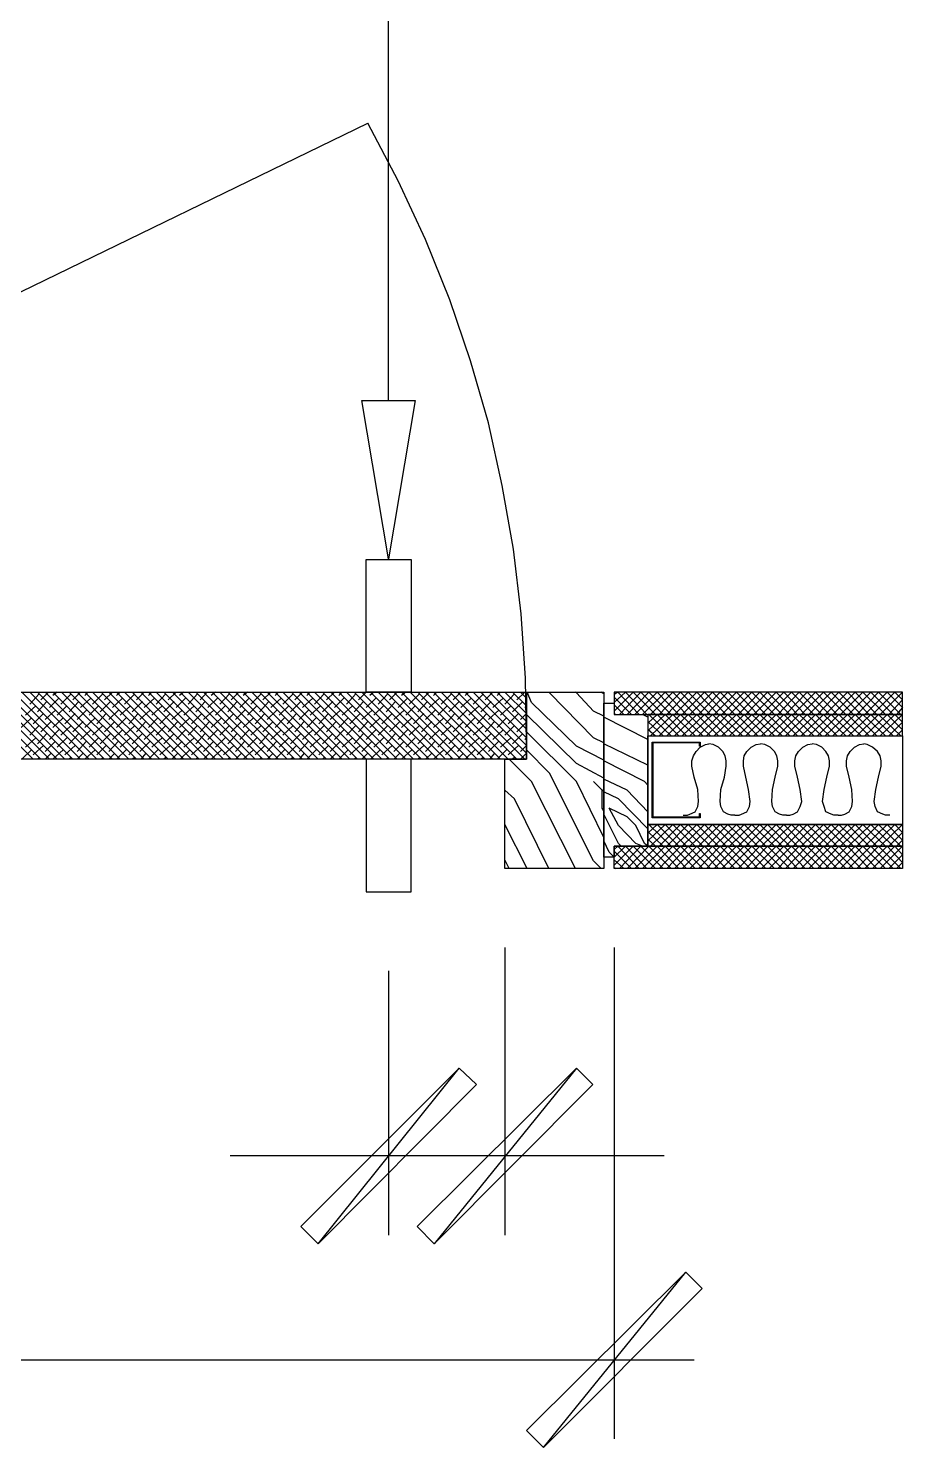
# Model space of a CAD drawing. Header units: millimetres. Extents: x 10 to 831, y 7 to 587.
# Drawn here: x 563.62 to 574.37, y 429.72 to 447.18 of the extents above; entities that cross this region are included whole.
import ezdxf

# ---------------------------------------------------------------- set-up
doc = ezdxf.new("R2010")
doc.units = ezdxf.units.MM
doc.layers.get('0').update_dxf_attribs({"linetype": 'CONTINUOUS'})

msp = doc.modelspace()

# ---------------------------------------------------------------- linework, layer by layer
at = {"color": 0}
for p, q in [((568.053, 442.602), (568.053, 449.375)), ((568.053, 440.655), (567.725, 442.602)), ((568.053, 440.655), (567.725, 442.602)), ((567.725, 442.602), (568.381, 442.602)), ((568.381, 442.602), (568.053, 440.655)), ((568.381, 442.602), (568.053, 440.655)), ((567.778, 439.014), (567.778, 440.644)), ((567.778, 440.644), (568.329, 440.644)), ((568.329, 440.644), (568.329, 439.014)), ((552.549, 439.014), (569.747, 439.014)), ((568.329, 439.014), (567.778, 439.014)), ((569.747, 439.014), (569.747, 438.189)), ((569.747, 438.189), (569.747, 439.014)), ((569.747, 439.014), (570.699, 439.014)), ((570.699, 439.014), (570.699, 438.887)), ((574.372, 439.014), (570.826, 439.014)), ((570.826, 439.014), (570.826, 438.739)), ((574.372, 438.739), (574.372, 439.014)), ((570.699, 438.887), (570.699, 436.972)), ((570.699, 436.982), (570.699, 438.877)), ((570.699, 438.877), (570.826, 438.877)), ((570.826, 438.877), (570.826, 438.739)), ((570.826, 438.739), (571.239, 438.739)), ((570.826, 438.739), (574.372, 438.739)), ((571.239, 438.739), (571.239, 437.12)), ((574.372, 438.739), (571.239, 438.739)), ((571.239, 438.739), (571.239, 438.475)), ((574.372, 438.475), (574.372, 438.739)), ((571.239, 437.384), (571.239, 438.475)), ((571.239, 438.475), (574.372, 438.475)), ((571.239, 438.475), (574.372, 438.475)), ((574.372, 438.475), (574.372, 437.384)), ((571.292, 437.469), (571.292, 438.4)), ((571.292, 438.4), (571.885, 438.4)), ((571.874, 438.39), (571.302, 438.39)), ((571.302, 438.39), (571.302, 437.48)), ((571.832, 438.284), (571.885, 438.337)), ((571.874, 438.348), (571.874, 438.39)), ((571.885, 438.348), (571.874, 438.348)), ((571.885, 438.4), (571.885, 438.39)), ((571.885, 438.39), (571.885, 438.348)), ((571.885, 438.337), (571.948, 438.369)), ((571.948, 438.369), (571.99, 438.379)), ((572.043, 438.369), (571.99, 438.379)), ((572.107, 438.337), (572.043, 438.369)), ((572.16, 438.284), (572.107, 438.337)), ((572.456, 438.284), (572.509, 438.337)), ((572.509, 438.337), (572.572, 438.369)), ((572.572, 438.369), (572.625, 438.379)), ((572.678, 438.369), (572.625, 438.379)), ((572.742, 438.337), (572.678, 438.369)), ((572.795, 438.284), (572.742, 438.337)), ((573.091, 438.284), (573.144, 438.337)), ((573.144, 438.337), (573.207, 438.369)), ((573.207, 438.369), (573.26, 438.379)), ((573.313, 438.369), (573.26, 438.379)), ((573.377, 438.337), (573.313, 438.369)), ((573.43, 438.284), (573.377, 438.337)), ((573.726, 438.284), (573.779, 438.337)), ((573.779, 438.337), (573.842, 438.369)), ((573.842, 438.369), (573.895, 438.379)), ((573.938, 438.369), (573.895, 438.379)), ((574.001, 438.337), (573.938, 438.369)), ((574.065, 438.284), (574.001, 438.337)), ((569.747, 438.189), (552.549, 438.189)), ((568.329, 438.189), (567.778, 438.189)), ((567.778, 438.189), (567.778, 436.559)), ((568.329, 436.559), (568.329, 438.189)), ((569.482, 438.189), (569.747, 438.189)), ((569.482, 436.845), (569.482, 438.189)), ((571.779, 438.168), (571.8, 438.231)), ((571.779, 438.104), (571.779, 438.168)), ((571.8, 438.231), (571.832, 438.284)), ((572.191, 438.231), (572.16, 438.284)), ((572.202, 438.168), (572.191, 438.231)), ((572.202, 438.104), (572.202, 438.168)), ((572.414, 438.168), (572.424, 438.231)), ((572.414, 438.104), (572.414, 438.168)), ((572.424, 438.231), (572.456, 438.284)), ((572.826, 438.231), (572.795, 438.284)), ((572.837, 438.168), (572.826, 438.231)), ((572.837, 438.104), (572.837, 438.168)), ((573.049, 438.168), (573.059, 438.231)), ((573.049, 438.104), (573.049, 438.168)), ((573.059, 438.231), (573.091, 438.284)), ((573.461, 438.231), (573.43, 438.284)), ((573.472, 438.168), (573.461, 438.231)), ((573.472, 438.104), (573.472, 438.168)), ((573.684, 438.168), (573.694, 438.231)), ((573.684, 438.104), (573.684, 438.168)), ((573.694, 438.231), (573.726, 438.284)), ((574.096, 438.231), (574.065, 438.284)), ((574.107, 438.168), (574.096, 438.231)), ((574.107, 438.104), (574.107, 438.168)), ((571.81, 437.967), (571.779, 438.104)), ((571.853, 437.818), (571.81, 437.967)), ((572.139, 437.818), (572.181, 437.967)), ((572.181, 437.967), (572.202, 438.104)), ((572.445, 437.967), (572.414, 438.104)), ((572.477, 437.818), (572.445, 437.967)), ((572.774, 437.818), (572.805, 437.967)), ((572.805, 437.967), (572.837, 438.104)), ((573.08, 437.967), (573.049, 438.104)), ((573.112, 437.818), (573.08, 437.967)), ((573.409, 437.818), (573.44, 437.967)), ((573.44, 437.967), (573.472, 438.104)), ((573.715, 437.967), (573.684, 438.104)), ((573.747, 437.818), (573.715, 437.967)), ((574.044, 437.818), (574.075, 437.967)), ((574.075, 437.967), (574.107, 438.104)), ((571.863, 437.67), (571.853, 437.818)), ((572.128, 437.67), (572.139, 437.818)), ((572.498, 437.67), (572.477, 437.818)), ((572.763, 437.67), (572.774, 437.818)), ((573.133, 437.67), (573.112, 437.818)), ((573.387, 437.67), (573.409, 437.818)), ((573.758, 437.67), (573.747, 437.818)), ((574.022, 437.67), (574.044, 437.818)), ((571.821, 437.543), (571.853, 437.607)), ((571.853, 437.607), (571.863, 437.67)), ((572.139, 437.607), (572.128, 437.67)), ((572.17, 437.543), (572.139, 437.607)), ((572.456, 437.543), (572.488, 437.607)), ((572.488, 437.607), (572.498, 437.67)), ((572.774, 437.607), (572.763, 437.67)), ((572.805, 437.543), (572.774, 437.607)), ((573.08, 437.543), (573.112, 437.607)), ((573.112, 437.607), (573.133, 437.67)), ((573.409, 437.607), (573.387, 437.67)), ((573.43, 437.543), (573.409, 437.607)), ((573.715, 437.543), (573.747, 437.607)), ((573.747, 437.607), (573.758, 437.67)), ((574.033, 437.607), (574.022, 437.67)), ((574.065, 437.543), (574.033, 437.607)), ((571.885, 437.469), (571.292, 437.469)), ((571.302, 437.48), (571.874, 437.48)), ((571.673, 437.501), (571.726, 437.501)), ((571.726, 437.501), (571.758, 437.511)), ((571.758, 437.511), (571.821, 437.543)), ((571.874, 437.48), (571.874, 437.522)), ((571.874, 437.522), (571.885, 437.522)), ((571.885, 437.522), (571.885, 437.48)), ((571.885, 437.48), (571.885, 437.469)), ((572.223, 437.511), (572.17, 437.543)), ((572.266, 437.501), (572.223, 437.511)), ((572.308, 437.501), (572.266, 437.501)), ((572.308, 437.501), (572.361, 437.501)), ((572.361, 437.501), (572.393, 437.511)), ((572.393, 437.511), (572.456, 437.543)), ((572.858, 437.511), (572.805, 437.543)), ((572.901, 437.501), (572.858, 437.511)), ((572.943, 437.501), (572.901, 437.501)), ((572.943, 437.501), (572.985, 437.501)), ((572.985, 437.501), (573.028, 437.511)), ((573.028, 437.511), (573.08, 437.543)), ((573.493, 437.511), (573.43, 437.543)), ((573.525, 437.501), (573.493, 437.511)), ((573.578, 437.501), (573.525, 437.501)), ((573.578, 437.501), (573.62, 437.501)), ((573.62, 437.501), (573.663, 437.511)), ((573.663, 437.511), (573.715, 437.543)), ((574.128, 437.511), (574.065, 437.543)), ((574.16, 437.501), (574.128, 437.511)), ((574.213, 437.501), (574.16, 437.501)), ((574.372, 437.384), (571.239, 437.384)), ((571.239, 437.12), (571.239, 437.384)), ((571.239, 437.384), (574.372, 437.384)), ((574.372, 437.384), (574.372, 437.12)), ((571.239, 437.12), (570.826, 437.12)), ((570.826, 437.12), (570.826, 436.982)), ((570.826, 436.845), (570.826, 437.12)), ((570.826, 437.12), (574.372, 437.12)), ((574.372, 437.12), (571.239, 437.12)), ((574.372, 437.12), (574.372, 436.845)), ((570.826, 436.982), (570.699, 436.982)), ((570.699, 436.972), (570.699, 436.845)), ((570.699, 436.845), (569.482, 436.845)), ((574.372, 436.845), (570.826, 436.845)), ((567.778, 436.559), (568.329, 436.559)), ((569.482, 435.871), (569.482, 432.336)), ((570.826, 435.871), (570.826, 429.828)), ((568.053, 435.585), (568.053, 432.336)), ((568.921, 434.389), (566.974, 432.442)), ((568.921, 434.389), (566.974, 432.442)), ((567.186, 432.23), (568.921, 434.389)), ((567.186, 432.23), (568.921, 434.389)), ((567.186, 432.23), (568.921, 434.389)), ((567.186, 432.23), (568.921, 434.389)), ((568.403, 432.442), (570.361, 434.389)), ((570.361, 434.389), (568.614, 432.23)), ((570.361, 434.389), (568.614, 432.23)), ((570.361, 434.389), (568.614, 432.23)), ((570.361, 434.389), (568.614, 432.23)), ((568.921, 434.389), (569.133, 434.188)), ((568.921, 434.389), (569.133, 434.188)), ((570.562, 434.188), (570.361, 434.389)), ((570.562, 434.188), (570.361, 434.389)), ((569.133, 434.188), (567.186, 432.23)), ((568.614, 432.23), (570.562, 434.188)), ((568.614, 432.23), (570.562, 434.188)), ((568.053, 433.31), (566.106, 433.31)), ((571.44, 433.31), (568.053, 433.31)), ((566.974, 432.442), (567.186, 432.23)), ((566.974, 432.442), (567.186, 432.23)), ((568.614, 432.23), (568.403, 432.442)), ((568.614, 432.23), (568.403, 432.442)), ((571.705, 431.881), (569.747, 429.934)), ((571.705, 431.881), (569.747, 429.934)), ((569.958, 429.722), (571.705, 431.881)), ((569.958, 429.722), (571.705, 431.881)), ((569.958, 429.722), (571.705, 431.881)), ((569.958, 429.722), (571.705, 431.881)), ((571.705, 431.881), (571.906, 431.68)), ((571.705, 431.881), (571.906, 431.68)), ((571.906, 431.68), (569.958, 429.722)), ((550.358, 430.802), (571.81, 430.802)), ((569.747, 429.934), (569.958, 429.722)), ((569.747, 429.934), (569.958, 429.722))]:
    msp.add_line(p, q, dxfattribs=at)
at = {"color": 9}
for p, q in [((552.549, 438.602), (567.799, 446.01)), ((568.17, 445.301), (567.799, 446.01)), ((568.508, 444.581), (568.17, 445.301)), ((568.805, 443.84), (568.508, 444.581)), ((569.059, 443.089), (568.805, 443.84)), ((569.281, 442.327), (569.059, 443.089)), ((569.45, 441.554), (569.281, 442.327)), ((569.588, 440.771), (569.45, 441.554)), ((569.683, 439.977), (569.588, 440.771)), ((569.736, 439.184), (569.683, 439.977)), ((569.747, 438.39), (569.736, 439.184)), ((562.857, 439.014), (563.682, 438.189)), ((562.952, 439.014), (563.778, 438.189)), ((563.058, 439.014), (563.884, 438.189)), ((563.153, 439.014), (563.979, 438.189)), ((563.249, 439.014), (564.074, 438.189)), ((563.344, 439.014), (564.169, 438.189)), ((563.439, 439.014), (564.265, 438.189)), ((563.545, 439.014), (564.37, 438.189)), ((563.64, 439.014), (564.466, 438.189)), ((563.735, 439.014), (564.561, 438.189)), ((563.873, 439.014), (563.778, 438.919)), ((563.831, 439.014), (564.656, 438.189)), ((563.926, 439.014), (564.751, 438.189)), ((563.979, 439.014), (563.926, 438.972)), ((564.032, 439.014), (564.857, 438.189)), ((564.127, 439.014), (564.952, 438.189)), ((564.265, 439.014), (564.169, 438.919)), ((564.222, 439.014), (565.048, 438.189)), ((564.317, 439.014), (565.143, 438.189)), ((564.36, 439.014), (564.317, 438.972)), ((564.413, 439.014), (565.238, 438.189)), ((564.519, 439.014), (565.344, 438.189)), ((564.656, 439.014), (564.561, 438.919)), ((564.614, 439.014), (565.439, 438.189)), ((564.709, 439.014), (565.535, 438.189)), ((564.751, 439.014), (564.709, 438.972)), ((564.804, 439.014), (565.63, 438.189)), ((564.9, 439.014), (565.725, 438.189)), ((565.048, 439.014), (564.952, 438.919)), ((565.005, 439.014), (565.831, 438.189)), ((565.101, 439.014), (565.926, 438.189)), ((565.143, 439.014), (565.101, 438.972)), ((565.196, 439.014), (566.021, 438.189)), ((565.291, 439.014), (566.117, 438.189)), ((565.439, 439.014), (565.344, 438.919)), ((565.397, 439.014), (566.212, 438.189)), ((565.535, 439.014), (565.482, 438.972)), ((565.492, 439.014), (566.318, 438.189)), ((565.587, 439.014), (566.413, 438.189)), ((565.683, 439.014), (566.508, 438.189)), ((565.82, 439.014), (565.736, 438.919)), ((565.778, 439.014), (566.603, 438.189)), ((565.926, 439.014), (565.873, 438.972)), ((565.884, 439.014), (566.699, 438.189)), ((565.979, 439.014), (566.805, 438.189)), ((566.074, 439.014), (566.9, 438.189)), ((566.212, 439.014), (566.117, 438.919)), ((566.17, 439.014), (566.995, 438.189)), ((566.265, 439.014), (567.09, 438.189)), ((566.318, 439.014), (566.265, 438.972)), ((566.371, 439.014), (567.186, 438.189)), ((566.466, 439.014), (567.291, 438.189)), ((566.603, 439.014), (566.508, 438.919)), ((566.561, 439.014), (567.387, 438.189)), ((566.656, 439.014), (567.482, 438.189)), ((566.699, 439.014), (566.656, 438.972)), ((566.752, 439.014), (567.577, 438.189)), ((566.857, 439.014), (567.672, 438.189)), ((566.995, 439.014), (566.9, 438.919)), ((566.953, 439.014), (567.778, 438.189)), ((567.048, 439.014), (567.873, 438.189)), ((567.09, 439.014), (567.048, 438.972)), ((567.143, 439.014), (567.969, 438.189)), ((567.238, 439.014), (568.064, 438.189)), ((567.387, 439.014), (567.291, 438.919)), ((567.344, 439.014), (568.159, 438.189)), ((567.44, 439.014), (568.265, 438.189)), ((567.482, 439.014), (567.44, 438.972)), ((567.535, 439.014), (568.36, 438.189)), ((567.63, 439.014), (568.456, 438.189)), ((567.778, 439.014), (567.683, 438.919)), ((567.725, 439.014), (568.551, 438.189)), ((567.873, 439.014), (567.821, 438.972)), ((567.831, 439.014), (568.657, 438.189)), ((567.926, 439.014), (568.752, 438.189)), ((568.022, 439.014), (568.847, 438.189)), ((568.159, 439.014), (568.064, 438.919)), ((568.117, 439.014), (568.942, 438.189)), ((568.212, 439.014), (569.038, 438.189)), ((568.265, 439.014), (568.212, 438.972)), ((568.318, 439.014), (569.143, 438.189)), ((568.413, 439.014), (569.239, 438.189)), ((568.551, 439.014), (568.456, 438.919)), ((568.508, 439.014), (569.334, 438.189)), ((568.604, 439.014), (569.429, 438.189)), ((568.646, 439.014), (568.604, 438.972)), ((568.699, 439.014), (569.524, 438.189)), ((568.805, 439.014), (569.63, 438.189)), ((568.942, 439.014), (568.847, 438.919)), ((568.9, 439.014), (569.726, 438.189)), ((568.995, 439.014), (569.747, 438.263)), ((569.038, 439.014), (568.995, 438.972)), ((569.091, 439.014), (569.747, 438.358)), ((569.186, 439.014), (569.747, 438.453)), ((569.334, 439.014), (569.239, 438.919)), ((569.292, 439.014), (569.747, 438.559)), ((569.387, 439.014), (569.747, 438.654)), ((569.429, 439.014), (569.387, 438.972)), ((569.482, 439.014), (569.747, 438.75)), ((569.577, 439.014), (569.747, 438.845)), ((569.726, 439.014), (569.63, 438.919)), ((569.673, 439.014), (569.747, 438.94)), ((569.81, 438.887), (569.757, 439.014)), ((570.032, 439.004), (570.022, 439.014)), ((570.572, 438.453), (570.032, 439.004)), ((570.361, 439.004), (570.35, 439.014)), ((570.572, 438.781), (570.361, 439.004)), ((570.678, 439.004), (570.667, 439.014)), ((570.699, 438.993), (570.678, 439.004)), ((571.059, 439.014), (570.826, 438.781)), ((570.964, 439.014), (570.826, 438.887)), ((570.869, 439.014), (570.826, 438.983)), ((570.869, 439.014), (571.133, 438.739)), ((571.154, 439.014), (570.89, 438.739)), ((570.964, 439.014), (571.228, 438.739)), ((571.25, 439.014), (570.985, 438.739)), ((571.059, 439.014), (571.334, 438.739)), ((571.355, 439.014), (571.08, 438.739)), ((571.154, 439.014), (571.429, 438.739)), ((571.451, 439.014), (571.175, 438.739)), ((571.25, 439.014), (571.525, 438.739)), ((571.546, 439.014), (571.271, 438.739)), ((571.355, 439.014), (571.62, 438.739)), ((571.641, 439.014), (571.377, 438.739)), ((571.451, 439.014), (571.715, 438.739)), ((571.736, 439.014), (571.472, 438.739)), ((571.546, 439.014), (571.821, 438.739)), ((571.842, 439.014), (571.567, 438.739)), ((571.641, 439.014), (571.916, 438.739)), ((571.937, 439.014), (571.662, 438.739)), ((571.736, 439.014), (572.012, 438.739)), ((572.033, 439.014), (571.758, 438.739)), ((571.842, 439.014), (572.107, 438.739)), ((572.128, 439.014), (571.863, 438.739)), ((571.937, 439.014), (572.202, 438.739)), ((572.223, 439.014), (571.959, 438.739)), ((572.033, 439.014), (572.308, 438.739)), ((572.329, 439.014), (572.054, 438.739)), ((572.128, 439.014), (572.403, 438.739)), ((572.424, 439.014), (572.149, 438.739)), ((572.223, 439.014), (572.498, 438.739)), ((572.52, 439.014), (572.244, 438.739)), ((572.329, 439.014), (572.594, 438.739)), ((572.615, 439.014), (572.35, 438.739)), ((572.424, 439.014), (572.689, 438.739)), ((572.71, 439.014), (572.445, 438.739)), ((572.52, 439.014), (572.795, 438.739)), ((572.816, 439.014), (572.541, 438.739)), ((572.615, 439.014), (572.89, 438.739)), ((572.911, 439.014), (572.636, 438.739)), ((572.71, 439.014), (572.985, 438.739)), ((573.006, 439.014), (572.731, 438.739)), ((572.816, 439.014), (573.08, 438.739)), ((573.102, 439.014), (572.837, 438.739)), ((572.911, 439.014), (573.176, 438.739)), ((573.197, 439.014), (572.932, 438.739)), ((573.006, 439.014), (573.282, 438.739)), ((573.303, 439.014), (573.028, 438.739)), ((573.102, 439.014), (573.377, 438.739)), ((573.398, 439.014), (573.123, 438.739)), ((573.197, 439.014), (573.472, 438.739)), ((573.493, 439.014), (573.218, 438.739)), ((573.303, 439.014), (573.567, 438.739)), ((573.588, 439.014), (573.324, 438.739)), ((573.398, 439.014), (573.673, 438.739)), ((573.694, 439.014), (573.419, 438.739)), ((573.493, 439.014), (573.768, 438.739)), ((573.79, 439.014), (573.514, 438.739)), ((573.588, 439.014), (573.864, 438.739)), ((573.885, 439.014), (573.61, 438.739)), ((573.694, 439.014), (573.959, 438.739)), ((573.98, 439.014), (573.705, 438.739)), ((573.79, 439.014), (574.054, 438.739)), ((574.075, 439.014), (573.811, 438.739)), ((573.885, 439.014), (574.16, 438.739)), ((574.181, 439.014), (573.906, 438.739)), ((573.98, 439.014), (574.255, 438.739)), ((574.276, 439.014), (574.001, 438.739)), ((574.075, 439.014), (574.35, 438.739)), ((574.372, 439.014), (574.096, 438.739)), ((574.181, 439.014), (574.372, 438.824)), ((574.276, 439.014), (574.372, 438.919)), ((563.714, 438.845), (563.587, 438.729)), ((563.757, 438.993), (563.64, 438.866)), ((563.852, 438.898), (563.735, 438.771)), ((564, 438.94), (563.884, 438.824)), ((564.095, 438.845), (563.979, 438.729)), ((564.148, 438.993), (564.021, 438.866)), ((564.243, 438.898), (564.127, 438.771)), ((564.392, 438.94), (564.265, 438.824)), ((564.487, 438.845), (564.37, 438.729)), ((564.54, 438.993), (564.413, 438.866)), ((564.635, 438.898), (564.508, 438.771)), ((564.783, 438.94), (564.656, 438.824)), ((564.878, 438.845), (564.751, 438.729)), ((564.931, 438.993), (564.804, 438.866)), ((565.027, 438.898), (564.9, 438.771)), ((565.175, 438.94), (565.048, 438.824)), ((565.27, 438.845), (565.143, 438.729)), ((565.312, 438.993), (565.196, 438.866)), ((565.418, 438.898), (565.291, 438.771)), ((565.556, 438.94), (565.439, 438.824)), ((565.662, 438.845), (565.535, 438.729)), ((565.704, 438.993), (565.587, 438.866)), ((565.799, 438.898), (565.683, 438.771)), ((565.947, 438.94), (565.831, 438.824)), ((566.043, 438.845), (565.926, 438.729)), ((566.095, 438.993), (565.979, 438.866)), ((566.191, 438.898), (566.074, 438.771)), ((566.339, 438.94), (566.222, 438.824)), ((566.434, 438.845), (566.318, 438.729)), ((566.487, 438.993), (566.36, 438.866)), ((566.582, 438.898), (566.466, 438.771)), ((566.73, 438.94), (566.603, 438.824)), ((566.826, 438.845), (566.709, 438.729)), ((566.879, 438.993), (566.752, 438.866)), ((566.974, 438.898), (566.847, 438.771)), ((567.122, 438.94), (566.995, 438.824)), ((567.217, 438.845), (567.09, 438.729)), ((567.26, 438.993), (567.143, 438.866)), ((567.365, 438.898), (567.238, 438.771)), ((567.503, 438.94), (567.387, 438.824)), ((567.609, 438.845), (567.482, 438.729)), ((567.651, 438.993), (567.535, 438.866)), ((567.746, 438.898), (567.63, 438.771)), ((567.895, 438.94), (567.778, 438.824)), ((567.99, 438.845), (567.873, 438.729)), ((568.043, 438.993), (567.926, 438.866)), ((568.138, 438.898), (568.022, 438.771)), ((568.286, 438.94), (568.17, 438.824)), ((568.381, 438.845), (568.265, 438.729)), ((568.434, 438.993), (568.307, 438.866)), ((568.53, 438.898), (568.413, 438.771)), ((568.678, 438.94), (568.551, 438.824)), ((568.773, 438.845), (568.657, 438.729)), ((568.826, 438.993), (568.699, 438.866)), ((568.921, 438.898), (568.794, 438.771)), ((569.069, 438.94), (568.942, 438.824)), ((569.165, 438.845), (569.038, 438.729)), ((569.218, 438.993), (569.091, 438.866)), ((569.313, 438.898), (569.186, 438.771)), ((569.461, 438.94), (569.334, 438.824)), ((569.556, 438.845), (569.429, 438.729)), ((569.599, 438.993), (569.482, 438.866)), ((569.704, 438.898), (569.577, 438.771)), ((569.747, 438.845), (569.726, 438.824)), ((570.361, 438.348), (569.81, 438.887)), ((570.826, 438.951), (571.038, 438.739)), ((570.826, 438.856), (570.943, 438.739)), ((574.372, 438.919), (574.202, 438.739)), ((574.372, 438.824), (574.298, 438.739)), ((563.661, 438.697), (563.534, 438.58)), ((563.809, 438.75), (563.682, 438.623)), ((563.905, 438.654), (563.778, 438.527)), ((563.958, 438.792), (563.831, 438.676)), ((564.053, 438.697), (563.926, 438.58)), ((564.201, 438.75), (564.074, 438.623)), ((564.296, 438.654), (564.169, 438.527)), ((564.339, 438.792), (564.222, 438.676)), ((564.444, 438.697), (564.317, 438.58)), ((564.582, 438.75), (564.466, 438.623)), ((564.688, 438.654), (564.561, 438.527)), ((564.73, 438.792), (564.614, 438.676)), ((564.825, 438.697), (564.709, 438.58)), ((564.974, 438.75), (564.857, 438.623)), ((565.069, 438.654), (564.952, 438.527)), ((565.122, 438.792), (564.995, 438.676)), ((565.217, 438.697), (565.101, 438.58)), ((565.365, 438.75), (565.238, 438.623)), ((565.46, 438.654), (565.344, 438.527)), ((565.513, 438.792), (565.386, 438.676)), ((565.609, 438.697), (565.482, 438.58)), ((565.757, 438.75), (565.63, 438.623)), ((565.852, 438.654), (565.736, 438.527)), ((565.905, 438.792), (565.778, 438.676)), ((566, 438.697), (565.873, 438.58)), ((566.148, 438.75), (566.021, 438.623)), ((566.244, 438.654), (566.117, 438.527)), ((566.286, 438.792), (566.17, 438.676)), ((566.392, 438.697), (566.265, 438.58)), ((566.529, 438.75), (566.413, 438.623)), ((566.635, 438.654), (566.508, 438.527)), ((566.678, 438.792), (566.561, 438.676)), ((566.773, 438.697), (566.656, 438.58)), ((566.921, 438.75), (566.805, 438.623)), ((567.016, 438.654), (566.9, 438.527)), ((567.069, 438.792), (566.953, 438.676)), ((567.164, 438.697), (567.048, 438.58)), ((567.313, 438.75), (567.196, 438.623)), ((567.408, 438.654), (567.291, 438.527)), ((567.461, 438.792), (567.334, 438.676)), ((567.556, 438.697), (567.44, 438.58)), ((567.704, 438.75), (567.577, 438.623)), ((567.799, 438.654), (567.683, 438.527)), ((567.852, 438.792), (567.725, 438.676)), ((567.948, 438.697), (567.821, 438.58)), ((568.096, 438.75), (567.969, 438.623)), ((568.191, 438.654), (568.064, 438.527)), ((568.244, 438.792), (568.117, 438.676)), ((568.339, 438.697), (568.212, 438.58)), ((568.487, 438.75), (568.36, 438.623)), ((568.583, 438.654), (568.456, 438.527)), ((568.625, 438.792), (568.508, 438.676)), ((568.731, 438.697), (568.604, 438.58)), ((568.868, 438.75), (568.752, 438.623)), ((568.974, 438.654), (568.847, 438.527)), ((569.016, 438.792), (568.9, 438.676)), ((569.112, 438.697), (568.995, 438.58)), ((569.26, 438.75), (569.143, 438.623)), ((569.355, 438.654), (569.239, 438.527)), ((569.408, 438.792), (569.281, 438.676)), ((569.503, 438.697), (569.387, 438.58)), ((569.651, 438.75), (569.524, 438.623)), ((569.747, 438.75), (569.673, 438.676)), ((570.361, 438.136), (569.747, 438.739)), ((570.699, 438.718), (570.572, 438.781)), ((571.239, 438.432), (570.699, 438.707)), ((570.826, 438.75), (570.847, 438.739)), ((571.239, 438.707), (571.175, 438.739)), ((571.451, 438.739), (571.239, 438.538)), ((571.355, 438.739), (571.239, 438.633)), ((571.25, 438.739), (571.239, 438.729)), ((571.239, 438.654), (571.429, 438.475)), ((571.25, 438.739), (571.525, 438.475)), ((571.546, 438.739), (571.271, 438.475)), ((571.355, 438.739), (571.62, 438.475)), ((571.641, 438.739), (571.377, 438.475)), ((571.451, 438.739), (571.715, 438.475)), ((571.736, 438.739), (571.472, 438.475)), ((571.546, 438.739), (571.821, 438.475)), ((571.842, 438.739), (571.567, 438.475)), ((571.641, 438.739), (571.916, 438.475)), ((571.937, 438.739), (571.662, 438.475)), ((571.736, 438.739), (572.012, 438.475)), ((572.033, 438.739), (571.758, 438.475)), ((571.842, 438.739), (572.107, 438.475)), ((572.128, 438.739), (571.863, 438.475)), ((571.937, 438.739), (572.202, 438.475)), ((572.223, 438.739), (571.959, 438.475)), ((572.033, 438.739), (572.308, 438.475)), ((572.329, 438.739), (572.054, 438.475)), ((572.128, 438.739), (572.403, 438.475)), ((572.424, 438.739), (572.149, 438.475)), ((572.223, 438.739), (572.498, 438.475)), ((572.52, 438.739), (572.244, 438.475)), ((572.329, 438.739), (572.594, 438.475)), ((572.615, 438.739), (572.35, 438.475)), ((572.424, 438.739), (572.689, 438.475)), ((572.71, 438.739), (572.445, 438.475)), ((572.52, 438.739), (572.795, 438.475)), ((572.816, 438.739), (572.541, 438.475)), ((572.615, 438.739), (572.89, 438.475)), ((572.911, 438.739), (572.636, 438.475)), ((572.71, 438.739), (572.985, 438.475)), ((573.006, 438.739), (572.731, 438.475)), ((572.816, 438.739), (573.08, 438.475)), ((573.102, 438.739), (572.837, 438.475)), ((572.911, 438.739), (573.176, 438.475)), ((573.197, 438.739), (572.932, 438.475)), ((573.006, 438.739), (573.282, 438.475)), ((573.303, 438.739), (573.028, 438.475)), ((573.102, 438.739), (573.377, 438.475)), ((573.398, 438.739), (573.123, 438.475)), ((573.197, 438.739), (573.472, 438.475)), ((573.493, 438.739), (573.218, 438.475)), ((573.303, 438.739), (573.567, 438.475)), ((573.588, 438.739), (573.324, 438.475)), ((573.398, 438.739), (573.673, 438.475)), ((573.694, 438.739), (573.419, 438.475)), ((573.493, 438.739), (573.768, 438.475)), ((573.79, 438.739), (573.514, 438.475)), ((573.588, 438.739), (573.864, 438.475)), ((573.885, 438.739), (573.61, 438.475)), ((573.694, 438.739), (573.959, 438.475)), ((573.98, 438.739), (573.705, 438.475)), ((573.79, 438.739), (574.054, 438.475)), ((574.075, 438.739), (573.811, 438.475)), ((573.885, 438.739), (574.16, 438.475)), ((574.181, 438.739), (573.906, 438.475)), ((573.98, 438.739), (574.255, 438.475)), ((574.276, 438.739), (574.001, 438.475)), ((574.075, 438.739), (574.35, 438.475)), ((574.372, 438.739), (574.096, 438.475)), ((574.181, 438.739), (574.372, 438.549)), ((574.276, 438.739), (574.372, 438.644)), ((563.757, 438.602), (563.64, 438.485)), ((563.852, 438.506), (563.735, 438.379)), ((564, 438.549), (563.884, 438.432)), ((564.148, 438.602), (564.021, 438.485)), ((564.243, 438.506), (564.127, 438.379)), ((564.392, 438.549), (564.265, 438.432)), ((564.54, 438.602), (564.413, 438.485)), ((564.635, 438.506), (564.508, 438.379)), ((564.783, 438.549), (564.656, 438.432)), ((564.931, 438.602), (564.804, 438.485)), ((565.027, 438.506), (564.9, 438.379)), ((565.175, 438.549), (565.048, 438.432)), ((565.312, 438.602), (565.196, 438.485)), ((565.418, 438.506), (565.291, 438.379)), ((565.556, 438.549), (565.439, 438.432)), ((565.704, 438.602), (565.587, 438.485)), ((565.799, 438.506), (565.683, 438.379)), ((565.947, 438.549), (565.831, 438.432)), ((566.095, 438.602), (565.979, 438.485)), ((566.191, 438.506), (566.074, 438.379)), ((566.339, 438.549), (566.222, 438.432)), ((566.487, 438.602), (566.36, 438.485)), ((566.582, 438.506), (566.466, 438.379)), ((566.73, 438.549), (566.603, 438.432)), ((566.879, 438.602), (566.752, 438.485)), ((566.974, 438.506), (566.847, 438.379)), ((567.122, 438.549), (566.995, 438.432)), ((567.26, 438.602), (567.143, 438.485)), ((567.365, 438.506), (567.238, 438.379)), ((567.503, 438.549), (567.387, 438.432)), ((567.651, 438.602), (567.535, 438.485)), ((567.746, 438.506), (567.63, 438.379)), ((567.895, 438.549), (567.778, 438.432)), ((568.043, 438.602), (567.926, 438.485)), ((568.138, 438.506), (568.022, 438.379)), ((568.286, 438.549), (568.17, 438.432)), ((568.434, 438.602), (568.307, 438.485)), ((568.53, 438.506), (568.413, 438.379)), ((568.678, 438.549), (568.551, 438.432)), ((568.826, 438.602), (568.699, 438.485)), ((568.921, 438.506), (568.794, 438.379)), ((569.069, 438.549), (568.942, 438.432)), ((569.218, 438.602), (569.091, 438.485)), ((569.313, 438.506), (569.186, 438.379)), ((569.461, 438.549), (569.334, 438.432)), ((569.599, 438.602), (569.482, 438.485)), ((569.704, 438.506), (569.577, 438.379)), ((569.747, 438.644), (569.63, 438.527)), ((570.361, 437.914), (569.747, 438.527)), ((571.239, 438.559), (571.334, 438.475)), ((574.372, 438.644), (574.202, 438.475)), ((574.372, 438.549), (574.298, 438.475)), ((563.661, 438.305), (563.545, 438.189)), ((563.714, 438.453), (563.587, 438.337)), ((563.809, 438.358), (563.682, 438.242)), ((563.958, 438.411), (563.831, 438.284)), ((564.053, 438.305), (563.926, 438.189)), ((564.095, 438.453), (563.979, 438.337)), ((564.201, 438.358), (564.074, 438.242)), ((564.339, 438.411), (564.222, 438.284)), ((564.444, 438.305), (564.317, 438.189)), ((564.487, 438.453), (564.37, 438.337)), ((564.582, 438.358), (564.466, 438.242)), ((564.73, 438.411), (564.614, 438.284)), ((564.825, 438.305), (564.709, 438.189)), ((564.878, 438.453), (564.751, 438.337)), ((564.974, 438.358), (564.857, 438.242)), ((565.122, 438.411), (564.995, 438.284)), ((565.217, 438.305), (565.101, 438.189)), ((565.27, 438.453), (565.143, 438.337)), ((565.365, 438.358), (565.238, 438.242)), ((565.513, 438.411), (565.386, 438.284)), ((565.609, 438.305), (565.492, 438.189)), ((565.662, 438.453), (565.535, 438.337)), ((565.757, 438.358), (565.63, 438.242)), ((565.905, 438.411), (565.778, 438.284)), ((566, 438.305), (565.873, 438.189)), ((566.043, 438.453), (565.926, 438.337)), ((566.148, 438.358), (566.021, 438.242)), ((566.286, 438.411), (566.17, 438.284)), ((566.392, 438.305), (566.265, 438.189)), ((566.434, 438.453), (566.318, 438.337)), ((566.529, 438.358), (566.413, 438.242)), ((566.678, 438.411), (566.561, 438.284)), ((566.773, 438.305), (566.656, 438.189)), ((566.826, 438.453), (566.709, 438.337)), ((566.921, 438.358), (566.805, 438.242)), ((567.069, 438.411), (566.953, 438.284)), ((567.164, 438.305), (567.048, 438.189)), ((567.217, 438.453), (567.09, 438.337)), ((567.313, 438.358), (567.196, 438.242)), ((567.461, 438.411), (567.334, 438.284)), ((567.556, 438.305), (567.44, 438.189)), ((567.609, 438.453), (567.482, 438.337)), ((567.704, 438.358), (567.577, 438.242)), ((567.852, 438.411), (567.725, 438.284)), ((567.948, 438.305), (567.831, 438.189)), ((567.99, 438.453), (567.873, 438.337)), ((568.096, 438.358), (567.969, 438.242)), ((568.244, 438.411), (568.117, 438.284)), ((568.339, 438.305), (568.212, 438.189)), ((568.381, 438.453), (568.265, 438.337)), ((568.487, 438.358), (568.36, 438.242)), ((568.625, 438.411), (568.508, 438.284)), ((568.731, 438.305), (568.604, 438.189)), ((568.773, 438.453), (568.657, 438.337)), ((568.868, 438.358), (568.752, 438.242)), ((569.016, 438.411), (568.9, 438.284)), ((569.112, 438.305), (568.995, 438.189)), ((569.165, 438.453), (569.038, 438.337)), ((569.26, 438.358), (569.143, 438.242)), ((569.408, 438.411), (569.281, 438.284)), ((569.503, 438.305), (569.387, 438.189)), ((569.556, 438.453), (569.429, 438.337)), ((569.651, 438.358), (569.524, 438.242)), ((569.747, 438.358), (569.673, 438.284)), ((569.747, 438.453), (569.726, 438.432)), ((570.032, 438.019), (569.747, 438.305)), ((570.699, 438.178), (570.361, 438.348)), ((570.699, 438.39), (570.572, 438.453)), ((571.239, 438.115), (570.699, 438.379)), ((563.757, 438.21), (563.735, 438.189)), ((563.905, 438.263), (563.831, 438.189)), ((564.148, 438.21), (564.127, 438.189)), ((564.296, 438.263), (564.222, 438.189)), ((564.54, 438.21), (564.519, 438.189)), ((564.688, 438.263), (564.614, 438.189)), ((564.931, 438.21), (564.9, 438.189)), ((565.069, 438.263), (565.005, 438.189)), ((565.312, 438.21), (565.291, 438.189)), ((565.46, 438.263), (565.386, 438.189)), ((565.704, 438.21), (565.683, 438.189)), ((565.852, 438.263), (565.778, 438.189)), ((566.095, 438.21), (566.074, 438.189)), ((566.244, 438.263), (566.17, 438.189)), ((566.487, 438.21), (566.466, 438.189)), ((566.635, 438.263), (566.561, 438.189)), ((566.879, 438.21), (566.847, 438.189)), ((567.016, 438.263), (566.953, 438.189)), ((567.26, 438.21), (567.238, 438.189)), ((567.408, 438.263), (567.334, 438.189)), ((567.651, 438.21), (567.63, 438.189)), ((567.799, 438.263), (567.725, 438.189)), ((568.043, 438.21), (568.022, 438.189)), ((568.191, 438.263), (568.117, 438.189)), ((568.434, 438.21), (568.413, 438.189)), ((568.583, 438.263), (568.508, 438.189)), ((568.826, 438.21), (568.805, 438.189)), ((568.974, 438.263), (568.9, 438.189)), ((569.218, 438.21), (569.186, 438.189)), ((569.355, 438.263), (569.292, 438.189)), ((569.81, 437.914), (569.535, 438.189)), ((569.599, 438.21), (569.577, 438.189)), ((569.747, 438.263), (569.673, 438.189)), ((570.699, 437.956), (570.361, 438.136)), ((571.197, 437.914), (570.699, 438.168)), ((570.572, 436.94), (570.032, 438.019)), ((569.599, 437.702), (569.482, 437.808)), ((570.35, 436.845), (569.81, 437.914)), ((570.699, 437.226), (570.361, 437.914)), ((570.678, 437.808), (570.572, 437.914)), ((570.678, 437.586), (570.678, 437.808)), ((570.699, 437.797), (570.678, 437.808)), ((570.985, 437.808), (570.699, 437.945)), ((570.879, 437.702), (570.699, 437.787)), ((571.239, 437.543), (570.985, 437.808)), ((571.239, 437.871), (571.197, 437.914)), ((570.022, 436.845), (569.599, 437.702)), ((571.239, 437.332), (570.879, 437.702)), ((570.699, 437.554), (570.678, 437.586)), ((570.879, 437.152), (570.699, 437.511)), ((570.985, 437.48), (570.763, 437.586)), ((570.879, 437.374), (570.763, 437.586)), ((571.091, 437.374), (570.985, 437.48)), ((569.757, 436.845), (569.482, 437.384)), ((571.091, 437.152), (570.879, 437.374)), ((571.197, 437.152), (571.091, 437.374)), ((571.451, 437.384), (571.239, 437.183)), ((571.355, 437.384), (571.239, 437.279)), ((571.25, 437.384), (571.239, 437.374)), ((571.239, 437.3), (571.429, 437.12)), ((571.25, 437.384), (571.525, 437.12)), ((571.546, 437.384), (571.271, 437.12)), ((571.355, 437.384), (571.62, 437.12)), ((571.641, 437.384), (571.377, 437.12)), ((571.451, 437.384), (571.715, 437.12)), ((571.736, 437.384), (571.472, 437.12)), ((571.546, 437.384), (571.821, 437.12)), ((571.842, 437.384), (571.567, 437.12)), ((571.641, 437.384), (571.916, 437.12)), ((571.937, 437.384), (571.662, 437.12)), ((571.736, 437.384), (572.012, 437.12)), ((572.033, 437.384), (571.758, 437.12)), ((571.842, 437.384), (572.107, 437.12)), ((572.128, 437.384), (571.863, 437.12)), ((571.937, 437.384), (572.202, 437.12)), ((572.223, 437.384), (571.959, 437.12)), ((572.033, 437.384), (572.308, 437.12)), ((572.329, 437.384), (572.054, 437.12)), ((572.128, 437.384), (572.403, 437.12)), ((572.424, 437.384), (572.149, 437.12)), ((572.223, 437.384), (572.498, 437.12)), ((572.52, 437.384), (572.244, 437.12)), ((572.329, 437.384), (572.594, 437.12)), ((572.615, 437.384), (572.35, 437.12)), ((572.424, 437.384), (572.689, 437.12)), ((572.71, 437.384), (572.445, 437.12)), ((572.52, 437.384), (572.795, 437.12)), ((572.816, 437.384), (572.541, 437.12)), ((572.615, 437.384), (572.89, 437.12)), ((572.911, 437.384), (572.636, 437.12)), ((572.71, 437.384), (572.985, 437.12)), ((573.006, 437.384), (572.731, 437.12)), ((572.816, 437.384), (573.08, 437.12)), ((573.102, 437.384), (572.837, 437.12)), ((572.911, 437.384), (573.176, 437.12)), ((573.197, 437.384), (572.932, 437.12)), ((573.006, 437.384), (573.282, 437.12)), ((573.303, 437.384), (573.028, 437.12)), ((573.102, 437.384), (573.377, 437.12)), ((573.398, 437.384), (573.123, 437.12)), ((573.197, 437.384), (573.472, 437.12)), ((573.493, 437.384), (573.218, 437.12)), ((573.303, 437.384), (573.567, 437.12)), ((573.588, 437.384), (573.324, 437.12)), ((573.398, 437.384), (573.673, 437.12)), ((573.694, 437.384), (573.419, 437.12)), ((573.493, 437.384), (573.768, 437.12)), ((573.79, 437.384), (573.514, 437.12)), ((573.588, 437.384), (573.864, 437.12)), ((573.885, 437.384), (573.61, 437.12)), ((573.694, 437.384), (573.959, 437.12)), ((573.98, 437.384), (573.705, 437.12)), ((573.79, 437.384), (574.054, 437.12)), ((574.075, 437.384), (573.811, 437.12)), ((573.885, 437.384), (574.16, 437.12)), ((574.181, 437.384), (573.906, 437.12)), ((573.98, 437.384), (574.255, 437.12)), ((574.276, 437.384), (574.001, 437.12)), ((574.075, 437.384), (574.35, 437.12)), ((574.372, 437.384), (574.096, 437.12)), ((574.181, 437.384), (574.372, 437.194)), ((574.372, 437.289), (574.202, 437.12)), ((574.276, 437.384), (574.372, 437.289)), ((570.763, 437.046), (570.699, 437.183)), ((571.059, 437.12), (570.826, 436.887)), ((570.964, 437.12), (570.826, 436.982)), ((570.869, 437.12), (570.826, 437.078)), ((570.869, 437.12), (571.133, 436.845)), ((570.911, 437.12), (570.879, 437.152)), ((571.154, 437.12), (570.89, 436.845)), ((570.964, 437.12), (571.228, 436.845)), ((571.25, 437.12), (570.985, 436.845)), ((571.059, 437.12), (571.334, 436.845)), ((571.355, 437.12), (571.08, 436.845)), ((571.175, 437.12), (571.091, 437.152)), ((571.154, 437.12), (571.429, 436.845)), ((571.451, 437.12), (571.175, 436.845)), ((571.239, 437.12), (571.197, 437.152)), ((571.239, 437.205), (571.334, 437.12)), ((571.25, 437.12), (571.525, 436.845)), ((571.546, 437.12), (571.271, 436.845)), ((571.355, 437.12), (571.62, 436.845)), ((571.641, 437.12), (571.377, 436.845)), ((571.451, 437.12), (571.715, 436.845)), ((571.736, 437.12), (571.472, 436.845)), ((571.546, 437.12), (571.821, 436.845)), ((571.842, 437.12), (571.567, 436.845)), ((571.641, 437.12), (571.916, 436.845)), ((571.937, 437.12), (571.662, 436.845)), ((571.736, 437.12), (572.012, 436.845)), ((572.033, 437.12), (571.758, 436.845)), ((571.842, 437.12), (572.107, 436.845)), ((572.128, 437.12), (571.863, 436.845)), ((571.937, 437.12), (572.202, 436.845)), ((572.223, 437.12), (571.959, 436.845)), ((572.033, 437.12), (572.308, 436.845)), ((572.329, 437.12), (572.054, 436.845)), ((572.128, 437.12), (572.403, 436.845)), ((572.424, 437.12), (572.149, 436.845)), ((572.223, 437.12), (572.498, 436.845)), ((572.52, 437.12), (572.244, 436.845)), ((572.329, 437.12), (572.594, 436.845)), ((572.615, 437.12), (572.35, 436.845)), ((572.424, 437.12), (572.689, 436.845)), ((572.71, 437.12), (572.445, 436.845)), ((572.52, 437.12), (572.795, 436.845)), ((572.816, 437.12), (572.541, 436.845)), ((572.615, 437.12), (572.89, 436.845)), ((572.911, 437.12), (572.636, 436.845)), ((572.71, 437.12), (572.985, 436.845)), ((573.006, 437.12), (572.731, 436.845)), ((572.816, 437.12), (573.08, 436.845)), ((573.102, 437.12), (572.837, 436.845)), ((572.911, 437.12), (573.176, 436.845)), ((573.197, 437.12), (572.932, 436.845)), ((573.006, 437.12), (573.282, 436.845)), ((573.303, 437.12), (573.028, 436.845)), ((573.102, 437.12), (573.377, 436.845)), ((573.398, 437.12), (573.123, 436.845)), ((573.197, 437.12), (573.472, 436.845)), ((573.493, 437.12), (573.218, 436.845)), ((573.303, 437.12), (573.567, 436.845)), ((573.588, 437.12), (573.324, 436.845)), ((573.398, 437.12), (573.673, 436.845)), ((573.694, 437.12), (573.419, 436.845)), ((573.493, 437.12), (573.768, 436.845)), ((573.79, 437.12), (573.514, 436.845)), ((573.588, 437.12), (573.864, 436.845)), ((573.885, 437.12), (573.61, 436.845)), ((573.694, 437.12), (573.959, 436.845)), ((573.98, 437.12), (573.705, 436.845)), ((573.79, 437.12), (574.054, 436.845)), ((574.075, 437.12), (573.811, 436.845)), ((573.885, 437.12), (574.16, 436.845)), ((574.181, 437.12), (573.906, 436.845)), ((573.98, 437.12), (574.255, 436.845)), ((574.276, 437.12), (574.001, 436.845)), ((574.075, 437.12), (574.35, 436.845)), ((574.372, 437.12), (574.096, 436.845)), ((574.181, 437.12), (574.372, 436.919)), ((574.276, 437.12), (574.372, 437.014)), ((574.372, 437.194), (574.298, 437.12)), ((569.535, 436.845), (569.482, 436.951)), ((570.667, 436.845), (570.572, 436.94)), ((570.826, 436.982), (570.763, 437.046)), ((570.826, 437.056), (571.038, 436.845)), ((570.826, 436.951), (570.943, 436.845)), ((574.372, 437.014), (574.202, 436.845)), ((574.372, 436.919), (574.298, 436.845)), ((570.826, 436.855), (570.847, 436.845))]:
    msp.add_line(p, q, dxfattribs=at)

doc.saveas('drawing.dxf')
